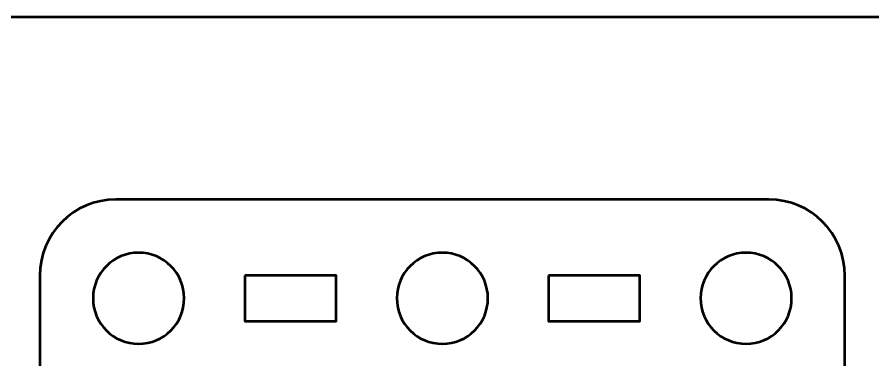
# Model space of a CAD drawing. Header units: centimetres. Extents: x -21 to 0, y -29.7 to 0.
# Drawn here: x -11.5 to -5.87, y -2.26 to 0 of the extents above; entities that cross this region are included whole.
import ezdxf

# ---------------------------------------------------------------- set-up
doc = ezdxf.new("R2010")
doc.units = ezdxf.units.CM
doc.header["$MEASUREMENT"] = 0
doc.layers.add('Layer 1', color=7, linetype='Continuous')

msp = doc.modelspace()

# ---------------------------------------------------------------- linework, layer by layer
at = {"layer": 'Layer 1', "color": 22, "lineweight": 53}
msp.add_open_spline([(-21.00003, -29.19995), (-21.00003, -29.19995), (-21.00003, -0.49992), (-21.00003, -0.49992), (-21.00003, -0.49992), (-21.00003, -0.22295), (-20.77694, 0.00004), (-20.49994, 0.00004), (-20.49994, 0.00004), (-20.49994, 0.00004), (-0.50008, 0.00004), (-0.50008, 0.00004), (-0.50008, 0.00004), (-0.22294, 0.00004), (0.00002, -0.22295), (0.00002, -0.49992), (0.00002, -0.49992), (0.00002, -0.49992), (0.00002, -29.19995), (0.00002, -29.19995), (0.00002, -29.19995), (0.00002, -29.47695), (-0.22294, -29.70004), (-0.50008, -29.70004), (-0.50008, -29.70004), (-0.50008, -29.70004), (-20.49994, -29.70004), (-20.49994, -29.70004), (-20.49994, -29.70004), (-20.77694, -29.70004), (-21.00003, -29.47695), (-21.00003, -29.19995)], degree=3, knots=[0, 0, 0, 0, 0.125, 0.125, 0.125, 0.125, 0.25, 0.25, 0.25, 0.25, 0.375, 0.375, 0.375, 0.375, 0.5, 0.5, 0.5, 0.5, 0.625, 0.625, 0.625, 0.625, 0.75, 0.75, 0.75, 0.75, 0.875, 0.875, 0.875, 0.875, 1, 1, 1, 1], dxfattribs=at)
at = {"layer": 'Layer 1', "color": 2, "lineweight": 53}
msp.add_open_spline([(-10.84994, -1.19997), (-10.84994, -1.19997), (-6.55007, -1.19997), (-6.55007, -1.19997), (-6.55007, -1.19997), (-6.27293, -1.19997), (-6.04997, -1.42306), (-6.04997, -1.70006), (-6.04997, -1.70006), (-6.04997, -1.70006), (-6.04997, -5.99993), (-6.04997, -5.99993), (-6.04997, -5.99993), (-6.04997, -6.27707), (-6.27293, -6.50003), (-6.55007, -6.50003), (-6.55007, -6.50003), (-6.55007, -6.50003), (-10.84994, -6.50003), (-10.84994, -6.50003), (-10.84994, -6.50003), (-11.12694, -6.50003), (-11.35003, -6.27707), (-11.35003, -5.99993), (-11.35003, -5.99993), (-11.35003, -5.99993), (-11.35003, -1.70006), (-11.35003, -1.70006), (-11.35003, -1.70006), (-11.35003, -1.42306), (-11.12694, -1.19997), (-10.84994, -1.19997)], degree=3, knots=[0, 0, 0, 0, 0.125, 0.125, 0.125, 0.125, 0.25, 0.25, 0.25, 0.25, 0.375, 0.375, 0.375, 0.375, 0.5, 0.5, 0.5, 0.5, 0.625, 0.625, 0.625, 0.625, 0.75, 0.75, 0.75, 0.75, 0.875, 0.875, 0.875, 0.875, 1, 1, 1, 1], dxfattribs=at)
at = {"layer": 'Layer 1', "lineweight": 53}
for points in [[(-10.4, -1.85), (-10.4, -2.01577), (-10.53423, -2.15), (-10.70001, -2.15), (-10.70001, -2.15), (-10.86567, -2.15), (-11.00001, -2.01577), (-11.00001, -1.85), (-11.00001, -1.85), (-11.00001, -1.68433), (-10.86567, -1.54999), (-10.70001, -1.54999), (-10.70001, -1.54999), (-10.53423, -1.54999), (-10.4, -1.68433), (-10.4, -1.85)], [(-8.39993, -1.85), (-8.39993, -2.01577), (-8.5343, -2.15), (-8.69993, -2.15), (-8.69993, -2.15), (-8.8657, -2.15), (-8.99993, -2.01577), (-8.99993, -1.85), (-8.99993, -1.85), (-8.99993, -1.68433), (-8.8657, -1.54999), (-8.69993, -1.54999), (-8.69993, -1.54999), (-8.5343, -1.54999), (-8.39993, -1.68433), (-8.39993, -1.85)], [(-6.4, -1.85), (-6.4, -2.01577), (-6.53433, -2.15), (-6.7, -2.15), (-6.7, -2.15), (-6.86563, -2.15), (-7, -2.01577), (-7, -1.85), (-7, -1.85), (-7, -1.68433), (-6.86563, -1.54999), (-6.7, -1.54999), (-6.7, -1.54999), (-6.53433, -1.54999), (-6.4, -1.68433), (-6.4, -1.85)], [(-9.99999, -1.70006), (-9.99999, -1.70006), (-9.39998, -1.70006), (-9.39998, -1.70006), (-9.39998, -1.70006), (-9.39998, -1.70006), (-9.39998, -2.00007), (-9.39998, -2.00007), (-9.39998, -2.00007), (-9.39998, -2.00007), (-9.99999, -2.00007), (-9.99999, -2.00007), (-9.99999, -2.00007), (-9.99999, -2.00007), (-9.99999, -1.70006), (-9.99999, -1.70006)], [(-8.00002, -1.70006), (-8.00002, -1.70006), (-7.40002, -1.70006), (-7.40002, -1.70006), (-7.40002, -1.70006), (-7.40002, -1.70006), (-7.40002, -2.00007), (-7.40002, -2.00007), (-7.40002, -2.00007), (-7.40002, -2.00007), (-8.00002, -2.00007), (-8.00002, -2.00007), (-8.00002, -2.00007), (-8.00002, -2.00007), (-8.00002, -1.70006), (-8.00002, -1.70006)]]:
    msp.add_open_spline(points, degree=3, knots=[0, 0, 0, 0, 0.25, 0.25, 0.25, 0.25, 0.5, 0.5, 0.5, 0.5, 0.75, 0.75, 0.75, 0.75, 1, 1, 1, 1], dxfattribs=at)

doc.saveas('drawing.dxf')
